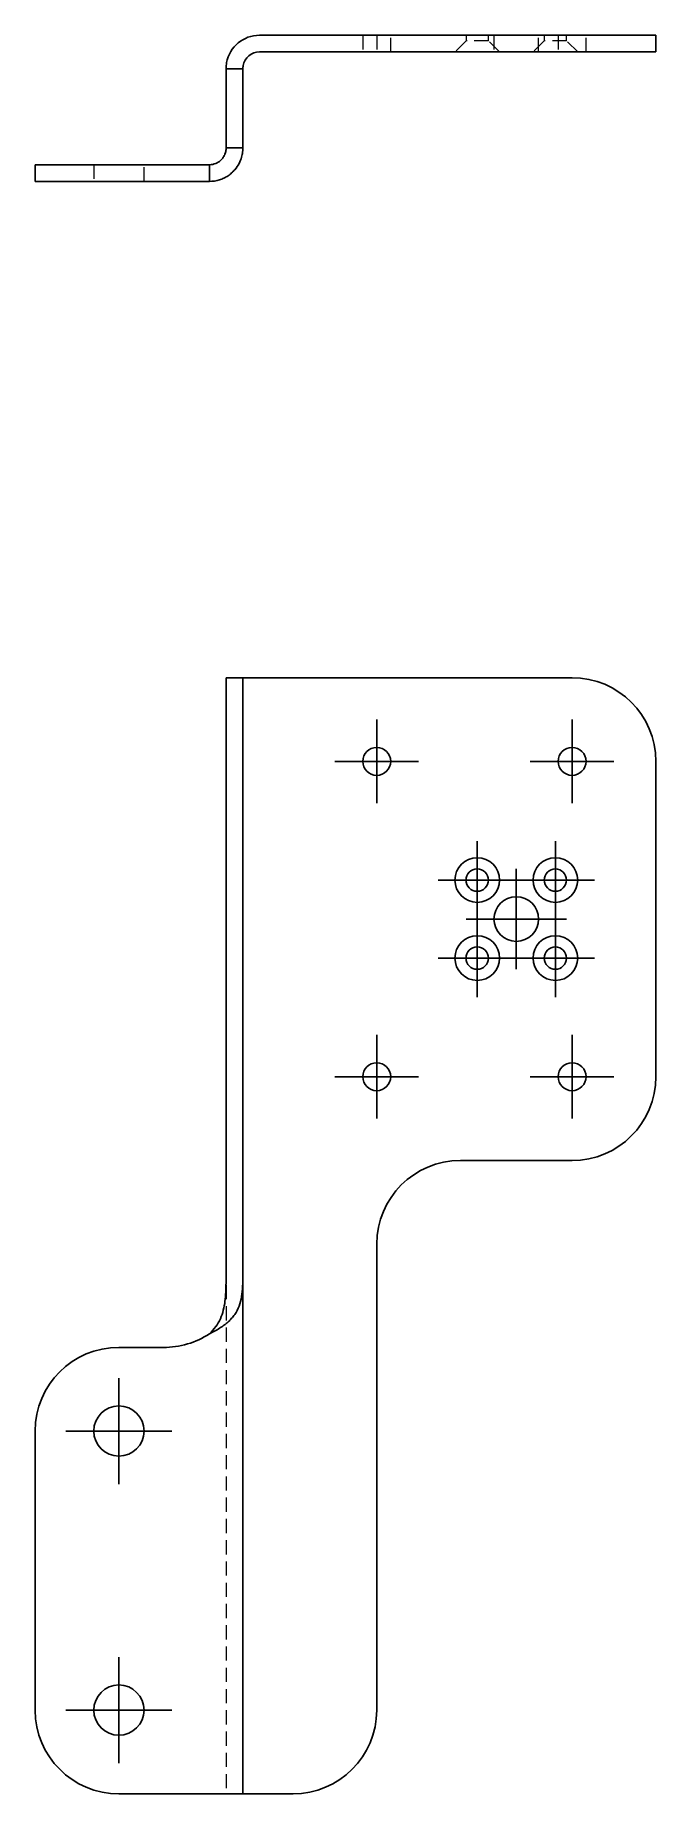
# Model space of a CAD drawing. Header units: millimetres. Extents: x 55 to 230, y 7 to 165.
# Drawn here: x 55.2 to 110.8, y 7 to 164.6 of the extents above.
import ezdxf

# ---------------------------------------------------------------- set-up
doc = ezdxf.new("R2010")
doc.units = ezdxf.units.MM
doc.linetypes.add('HIDDEN', pattern=[1.905, 1.27, -0.635])
doc.layers.add('10', color=7, linetype='Continuous')

# ---------------------------------------------------------------- blocks, each defined once
blk = doc.blocks.new('SW_CENTERMARKSYMBOL_0')
at = {"layer": '10', "color": 0}
for p, q in [((0, 2.5), (0, 3.75)), ((0, 0), (0, 2.5)), ((-2.5, 0), (-3.75, 0)), ((0, 0), (-2.5, 0)), ((0, 0), (0, -2.5)), ((0, 0), (2.5, 0)), ((2.5, 0), (3.75, 0)), ((0, -2.5), (0, -3.75))]:
    blk.add_line(p, q, dxfattribs=at)
blk = doc.blocks.new('SW_CENTERMARKSYMBOL_1')
at = {"layer": '10', "color": 0}
for p, q in [((0, 2.5), (0, 3.75)), ((0, 0), (0, 2.5)), ((-2.5, 0), (-3.75, 0)), ((0, 0), (-2.5, 0)), ((0, 0), (0, -2.5)), ((0, 0), (2.5, 0)), ((2.5, 0), (3.75, 0)), ((0, -2.5), (0, -3.75))]:
    blk.add_line(p, q, dxfattribs=at)
blk = doc.blocks.new('SW_CENTERMARKSYMBOL_2')
at = {"layer": '10', "color": 0}
for p, q in [((0, 2.5), (0, 4.75)), ((0, 0), (0, 2.5)), ((-2.5, 0), (-4.75, 0)), ((0, 0), (-2.5, 0)), ((0, 0), (0, -2.5)), ((0, 0), (2.5, 0)), ((2.5, 0), (4.75, 0)), ((0, -2.5), (0, -4.75))]:
    blk.add_line(p, q, dxfattribs=at)
blk = doc.blocks.new('SW_CENTERMARKSYMBOL_3')
at = {"layer": '10', "color": 0}
for p, q in [((0, 2.5), (0, 4.75)), ((0, 0), (0, 2.5)), ((-2.5, 0), (-4.75, 0)), ((0, 0), (-2.5, 0)), ((0, 0), (0, -2.5)), ((0, 0), (2.5, 0)), ((2.5, 0), (4.75, 0)), ((0, -2.5), (0, -4.75))]:
    blk.add_line(p, q, dxfattribs=at)
blk = doc.blocks.new('SW_CENTERMARKSYMBOL_4')
at = {"layer": '10', "color": 0}
for p, q in [((0, 2.5), (0, 4.5)), ((0, 0), (0, 2.5)), ((-2.5, 0), (-4.5, 0)), ((0, 0), (-2.5, 0)), ((0, 0), (0, -2.5)), ((0, 0), (2.5, 0)), ((2.5, 0), (4.5, 0)), ((0, -2.5), (0, -4.5))]:
    blk.add_line(p, q, dxfattribs=at)
blk = doc.blocks.new('SW_CENTERMARKSYMBOL_5')
at = {"layer": '10', "color": 0}
for p, q in [((0, 2.5), (0, 3.75)), ((0, 0), (0, 2.5)), ((-2.5, 0), (-3.75, 0)), ((0, 0), (-2.5, 0)), ((0, 0), (0, -2.5)), ((0, 0), (2.5, 0)), ((2.5, 0), (3.75, 0)), ((0, -2.5), (0, -3.75))]:
    blk.add_line(p, q, dxfattribs=at)
blk = doc.blocks.new('SW_CENTERMARKSYMBOL_6')
at = {"layer": '10', "color": 0}
for p, q in [((0, 2.5), (0, 3.5)), ((0, 0), (0, 2.5)), ((-2.5, 0), (-3.5, 0)), ((0, 0), (-2.5, 0)), ((0, 0), (0, -2.5)), ((0, 0), (2.5, 0)), ((2.5, 0), (3.5, 0)), ((0, -2.5), (0, -3.5))]:
    blk.add_line(p, q, dxfattribs=at)
blk = doc.blocks.new('SW_CENTERMARKSYMBOL_7')
at = {"layer": '10', "color": 0}
for p, q in [((0, 2.5), (0, 3.75)), ((0, 0), (0, 2.5)), ((-2.5, 0), (-3.75, 0)), ((0, 0), (-2.5, 0)), ((0, 0), (0, -2.5)), ((0, 0), (2.5, 0)), ((2.5, 0), (3.75, 0)), ((0, -2.5), (0, -3.75))]:
    blk.add_line(p, q, dxfattribs=at)
blk = doc.blocks.new('SW_CENTERMARKSYMBOL_8')
at = {"layer": '10', "color": 0}
for p, q in [((0, 2.5), (0, 3.5)), ((0, 0), (0, 2.5)), ((-2.5, 0), (-3.5, 0)), ((0, 0), (-2.5, 0)), ((0, 0), (0, -2.5)), ((0, 0), (2.5, 0)), ((2.5, 0), (3.5, 0)), ((0, -2.5), (0, -3.5))]:
    blk.add_line(p, q, dxfattribs=at)
blk = doc.blocks.new('SW_CENTERMARKSYMBOL_9')
at = {"layer": '10', "color": 0}
for p, q in [((0, 2.5), (0, 3.5)), ((0, 0), (0, 2.5)), ((-2.5, 0), (-3.5, 0)), ((0, 0), (-2.5, 0)), ((0, 0), (0, -2.5)), ((0, 0), (2.5, 0)), ((2.5, 0), (3.5, 0)), ((0, -2.5), (0, -3.5))]:
    blk.add_line(p, q, dxfattribs=at)
blk = doc.blocks.new('SW_CENTERMARKSYMBOL_10')
at = {"layer": '10', "color": 0}
for p, q in [((0, 2.5), (0, 3.5)), ((0, 0), (0, 2.5)), ((-2.5, 0), (-3.5, 0)), ((0, 0), (-2.5, 0)), ((0, 0), (0, -2.5)), ((0, 0), (2.5, 0)), ((2.5, 0), (3.5, 0)), ((0, -2.5), (0, -3.5))]:
    blk.add_line(p, q, dxfattribs=at)

msp = doc.modelspace()

# ---------------------------------------------------------------- linework, layer by layer
at = {"color": 7, "linetype": 'Continuous', "lineweight": 25}
for p, q in [((103.3, 164.55), (75.3, 164.55)), ((110.8, 164.55), (103.3, 164.55)), ((110.8, 164.55), (110.8, 163.05)), ((103.3, 163.05), (75.3, 163.05)), ((110.8, 163.05), (103.3, 163.05)), ((73.8, 161.55), (72.3, 161.55)), ((72.3, 161.55), (72.3, 154.45)), ((73.8, 161.55), (73.8, 154.45)), ((72.3, 154.45), (73.8, 154.45)), ((55.2, 152.95), (55.2, 151.45)), ((62.7, 152.95), (55.2, 152.95)), ((66.7, 152.95), (62.7, 152.95)), ((66.7, 152.95), (70.81, 152.95)), ((70.81, 151.45), (70.81, 152.95)), ((62.7, 151.45), (55.2, 151.45)), ((66.7, 151.45), (62.7, 151.45)), ((70.81, 151.45), (66.7, 151.45)), ((73.8, 106.98), (72.3, 106.98)), ((72.3, 106.98), (72.3, 99.49)), ((72.35, 106.99), (73.83, 106.99)), ((73.8, 106.98), (73.8, 99.49)), ((75.3, 106.99), (73.83, 106.99)), ((103.3, 106.99), (75.3, 106.99)), ((72.3, 99.49), (72.3, 54.49)), ((73.8, 99.49), (73.8, 54.49)), ((110.8, 71.24), (110.8, 99.49)), ((93.3, 63.74), (103.3, 63.74)), ((85.8, 14.5), (85.8, 56.24)), ((73.8, 7), (73.8, 54.49)), ((66.7, 46.99), (62.7, 46.99)), ((55.2, 39.5), (55.2, 14.5)), ((62.7, 7), (70.81, 7)), ((70.81, 7), (73.8, 7)), ((73.8, 7), (75.3, 7)), ((75.3, 7), (78.3, 7))]:
    msp.add_line(p, q, dxfattribs=at)
at = {"color": 7, "linetype": 'HIDDEN', "lineweight": 18}
for p, q in [((84.55, 164.55), (84.55, 163.05)), ((85.8, 164.55), (85.8, 163.05)), ((87.05, 163.05), (87.05, 164.55)), ((93.8, 164.05), (92.8, 163.05)), ((93.8, 164.55), (93.8, 164.05)), ((95.8, 164.05), (93.8, 164.05)), ((95.8, 164.05), (95.8, 164.55)), ((96.8, 163.05), (95.8, 164.05)), ((96.3, 164.55), (96.3, 163.05)), ((100.8, 164.05), (99.8, 163.05)), ((100.3, 163.05), (100.3, 164.55)), ((100.8, 164.55), (100.8, 164.05)), ((102.8, 164.05), (100.8, 164.05)), ((102.05, 164.55), (102.05, 163.05)), ((102.8, 164.05), (102.8, 164.55)), ((103.8, 163.05), (102.8, 164.05)), ((104.55, 163.05), (104.55, 164.55)), ((60.45, 152.95), (60.45, 151.45)), ((64.95, 151.45), (64.95, 152.95)), ((72.3, 54.49), (72.3, 7))]:
    msp.add_line(p, q, dxfattribs=at)
at = {"color": 7, "linetype": 'Continuous', "lineweight": 25}
for centre, radius in [((85.8, 99.49), 1.25), ((103.3, 99.49), 1.25), ((94.8, 88.86), 2), ((94.8, 88.86), 1), ((101.8, 88.86), 2), ((101.8, 88.86), 1), ((98.3, 85.37), 2), ((94.8, 81.87), 2), ((101.8, 81.87), 2), ((94.8, 81.87), 1), ((101.8, 81.87), 1), ((85.8, 71.24), 1.25), ((103.3, 71.24), 1.25), ((62.7, 39.5), 2.25), ((62.7, 14.5), 2.25)]:
    msp.add_circle(centre, radius, dxfattribs=at)
for centre, radius, start, end in [((75.3, 161.55), 3, 90, 169.5775), ((75.3, 161.55), 1.5, 90, 169.5775), ((103.3, 99.49), 7.5, 0, 90), ((103.3, 71.24), 7.5, 270, 0), ((93.3, 56.24), 7.5, 90, 180), ((66.7, 54.49), 7.5, 270, 303.2032), ((62.7, 39.5), 7.5, 90, 180), ((62.7, 14.5), 7.5, 180, 270), ((78.3, 14.5), 7.5, 270, 0)]:
    msp.add_arc(centre, radius, start, end, dxfattribs=at)
for points in [[(72.35, 162.1), (72.32, 161.92), (72.3, 161.73), (72.3, 161.55)], [(72.35, 106.99), (72.32, 106.99), (72.3, 106.98), (72.3, 106.98)]]:
    msp.add_open_spline(points, degree=3, dxfattribs=at)
for points, knots in [([(73.83, 161.82), (73.82, 161.78), (73.82, 161.73), (73.81, 161.69), (73.81, 161.67), (73.81, 161.64), (73.81, 161.62), (73.81, 161.6), (73.8, 161.58), (73.8, 161.55)], [0, 0, 0, 0, 0.0001358256, 0.0001358256, 0.0001358256, 0.0002042765, 0.0002042765, 0.0002042765, 0.0002728947, 0.0002728947, 0.0002728947, 0.0002728947]), ([(70.81, 152.95), (71.02, 152.95), (71.21, 152.99), (71.54, 153.13), (71.68, 153.22), (71.9, 153.41), (71.99, 153.52), (72.12, 153.72), (72.17, 153.82), (72.24, 153.99), (72.26, 154.07), (72.29, 154.21), (72.29, 154.26), (72.31, 154.4), (72.3, 154.45), (72.3, 154.45)], [0, 0, 0, 0, 0.125, 0.125, 0.25, 0.25, 0.375, 0.375, 0.5, 0.5, 0.625, 0.625, 0.75, 0.75, 1, 1, 1, 1]), ([(73.8, 154.45), (73.8, 154.45), (73.81, 154.41), (73.8, 154.28), (73.8, 154.19), (73.76, 153.94), (73.74, 153.79), (73.64, 153.45), (73.57, 153.26), (73.37, 152.87), (73.24, 152.68), (72.99, 152.39), (72.9, 152.3), (72.7, 152.12), (72.6, 152.04), (72.37, 151.88), (72.25, 151.81), (71.98, 151.69), (71.85, 151.63), (71.42, 151.5), (71.12, 151.45), (70.81, 151.45)], [0, 0, 0, 0, 0.125, 0.125, 0.25, 0.25, 0.375, 0.375, 0.5, 0.5, 0.625, 0.625, 0.6875, 0.6875, 0.75, 0.75, 0.8125, 0.8125, 0.875, 0.875, 1, 1, 1, 1]), ([(73.83, 106.99), (73.82, 106.99), (73.82, 106.99), (73.81, 106.98), (73.81, 106.98), (73.81, 106.98), (73.81, 106.98), (73.81, 106.98), (73.8, 106.98), (73.8, 106.98)], [0, 0, 0, 0, 0.0001358256, 0.0001358256, 0.0001358256, 0.0002042765, 0.0002042765, 0.0002042765, 0.0002728947, 0.0002728947, 0.0002728947, 0.0002728947]), ([(70.81, 48.22), (71.02, 48.42), (71.21, 48.63), (71.54, 49.08), (71.68, 49.32), (71.9, 49.81), (71.99, 50.07), (72.12, 50.59), (72.17, 50.85), (72.24, 51.39), (72.26, 51.66), (72.29, 52.22), (72.29, 52.5), (72.31, 53.35), (72.3, 53.92), (72.3, 54.49)], [0, 0, 0, 0, 0.125, 0.125, 0.25, 0.25, 0.375, 0.375, 0.5, 0.5, 0.625, 0.625, 0.75, 0.75, 1, 1, 1, 1]), ([(73.8, 54.49), (73.8, 54.15), (73.81, 53.8), (73.8, 53.12), (73.8, 52.79), (73.76, 52.15), (73.74, 51.84), (73.64, 51.24), (73.57, 50.96), (73.37, 50.43), (73.24, 50.18), (72.99, 49.83), (72.9, 49.71), (72.7, 49.49), (72.6, 49.38), (72.37, 49.17), (72.25, 49.07), (71.98, 48.88), (71.85, 48.79), (71.42, 48.53), (71.12, 48.37), (70.81, 48.22)], [0, 0, 0, 0, 0.125, 0.125, 0.25, 0.25, 0.375, 0.375, 0.5, 0.5, 0.625, 0.625, 0.6875, 0.6875, 0.75, 0.75, 0.8125, 0.8125, 0.875, 0.875, 1, 1, 1, 1])]:
    msp.add_open_spline(points, degree=3, knots=knots, dxfattribs=at)

# ---------------------------------------------------------------- block references
at = {"layer": '10'}
for name, p in [('SW_CENTERMARKSYMBOL_7', (85.8, 99.49)), ('SW_CENTERMARKSYMBOL_1', (103.3, 99.49)), ('SW_CENTERMARKSYMBOL_6', (94.8, 88.86)), ('SW_CENTERMARKSYMBOL_9', (101.8, 88.86)), ('SW_CENTERMARKSYMBOL_4', (98.3, 85.37)), ('SW_CENTERMARKSYMBOL_10', (94.8, 81.87)), ('SW_CENTERMARKSYMBOL_8', (101.8, 81.87)), ('SW_CENTERMARKSYMBOL_5', (85.8, 71.24)), ('SW_CENTERMARKSYMBOL_0', (103.3, 71.24)), ('SW_CENTERMARKSYMBOL_2', (62.7, 39.5)), ('SW_CENTERMARKSYMBOL_3', (62.7, 14.5))]:
    msp.add_blockref(name, p, dxfattribs=at)

doc.saveas('drawing.dxf')
